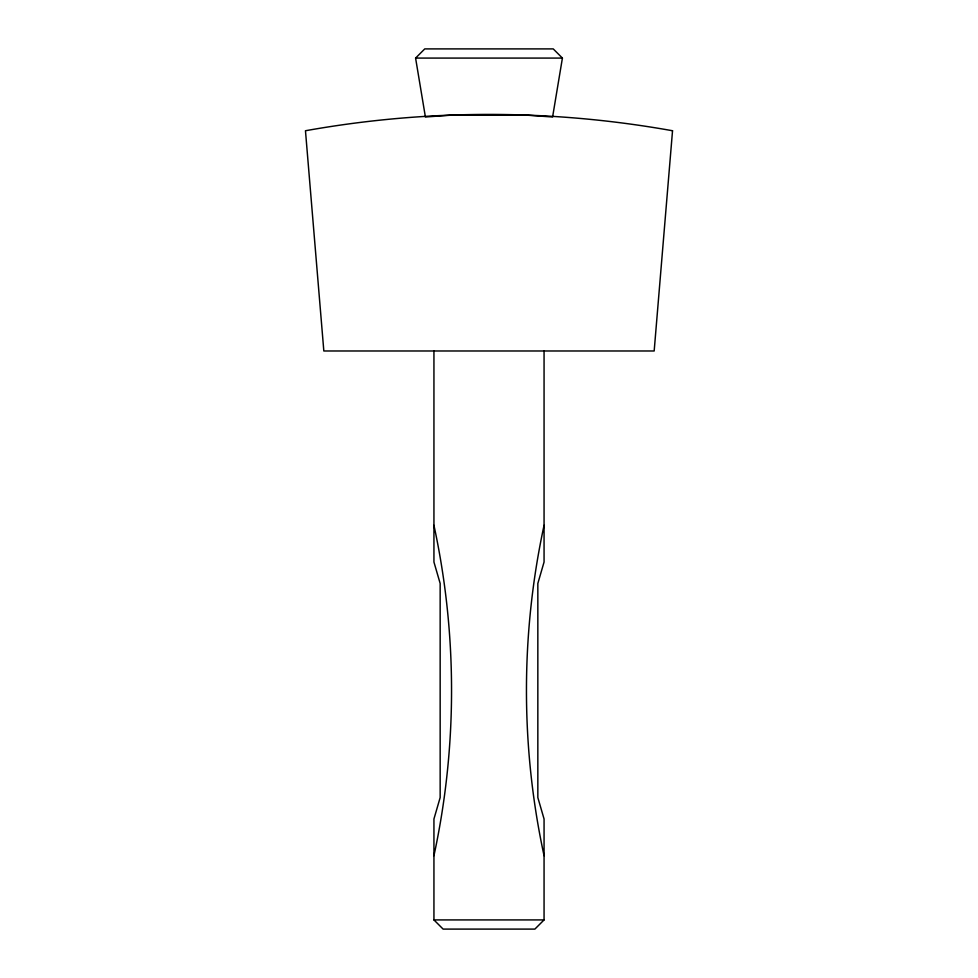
<?xml version="1.0" encoding="UTF-8"?>
<svg xmlns="http://www.w3.org/2000/svg" width="978" height="978" viewBox="0 0 978 978"><rect width="100%" height="100%" fill="white"/><g stroke="black" fill="none" stroke-linecap="round" stroke-linejoin="round"><path stroke-width="1.47" d="M562.411 58.081L552.594 116.993L525.895 115.098L452.105 115.098L425.406 116.993L415.589 58.081L424.77 48.9L553.23 48.9L562.411 58.081L415.589 58.081M433.939 855.689C457.411 747.033 457.411 633.988 433.939 525.333M544.061 525.333C520.589 633.988 520.589 747.033 544.061 855.689M544.061 350.98L544.061 562.044L537.839 583.463L537.839 797.559L544.061 818.977L544.061 919.919L534.88 929.1L443.12 929.1L433.939 919.919L433.939 818.977L440.161 797.559L440.161 583.463L433.939 562.044L433.939 350.98M433.939 919.919L544.061 919.919M672.534 130.746L654.172 350.98L323.828 350.98L305.466 130.746A1040.506 1040.506 0 0 1 672.534 130.746"/></g></svg>
